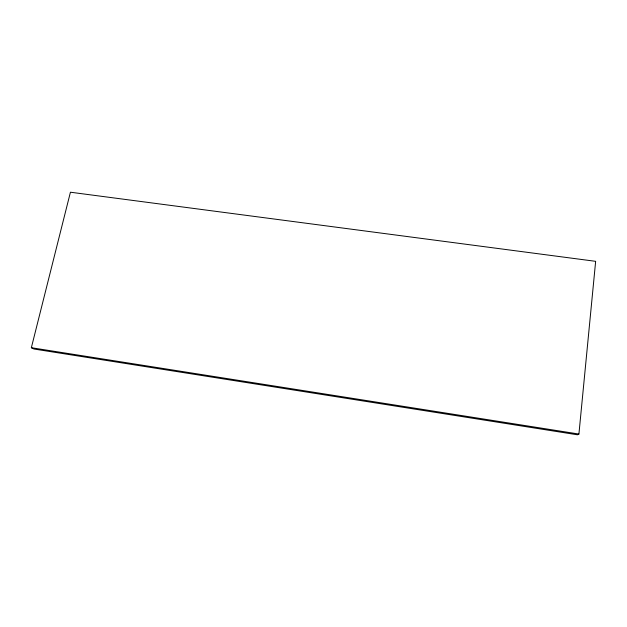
<?xml version="1.0" encoding="UTF-8"?>
<svg xmlns="http://www.w3.org/2000/svg" width="627" height="627" viewBox="0 0 627 627"><rect width="100%" height="100%" fill="white"/><g stroke="black" fill="none" stroke-linecap="round" stroke-linejoin="round"><path stroke-width="0.94" d="M578.917 434.056L595.65 261.326L70.428 192.215L31.35 347.711L33.976 349.012L577.412 434.785L578.917 434.056L31.35 347.711"/></g></svg>
